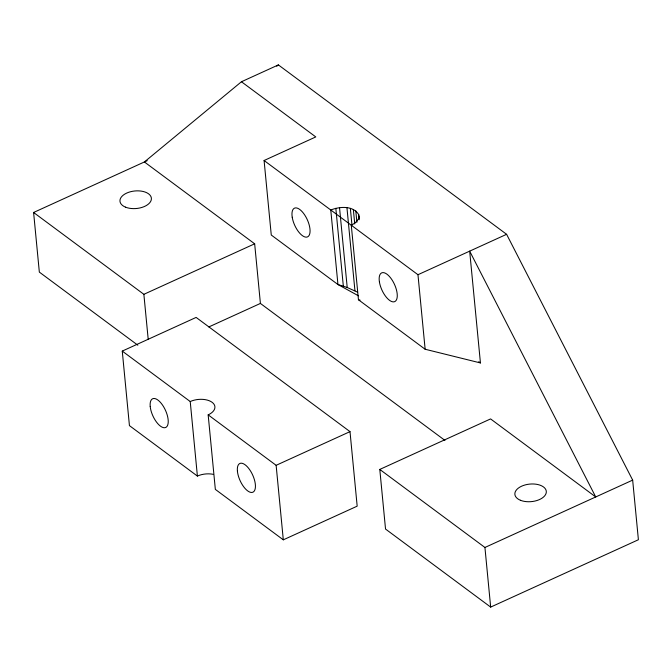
<?xml version="1.0" encoding="UTF-8"?>
<svg xmlns="http://www.w3.org/2000/svg" width="672" height="672" viewBox="0 0 672 672"><rect width="100%" height="100%" fill="white"/><g stroke="black" fill="none" stroke-linecap="round" stroke-linejoin="round"><path stroke-width="1.01" d="M358.462 295.814L337.949 284.525L330.767 209.992C339.637 206.531 352.934 205.33 358.688 214.553C360.192 219.593 355.16 223.205 351.28 225.221L358.453 299.754L425.141 349.247L480.438 362.939L469.669 251.143L595.728 496.961L490.585 418.916L379.789 469.426L385.535 529.057L490.669 607.093L638.4 539.742L632.663 480.119L506.604 234.31L278.376 64.907L241.441 81.749L144.396 161.96L254.663 243.81L260.408 303.433L444.931 440.395M276.755 66.242L278.376 64.907M137.827 345.198L39.337 272.101L33.6 212.478L147.235 160.667M357.58 292.169L347.214 287.498L337.949 284.525L271.27 235.032L264.088 160.507L315.79 136.928L241.441 81.749M33.6 212.478L143.867 294.319L254.663 243.81M122.262 351.095L196.123 317.419L350.003 431.634L357.176 506.159L283.307 539.834L215.342 489.392L208.169 414.859A15.784 8.803 -5.5 0 0 212.125 402.31A15.784 8.803 -5.5 0 0 190.226 401.537L122.262 351.095L129.436 425.62L197.4 476.07A15.784 8.803 -5.5 0 1 213.083 474.298M208.824 326.945L260.408 303.433M264.088 160.507L417.967 274.714L506.604 234.31M208.169 414.859L276.133 465.31L350.003 431.634M379.789 469.426L484.932 547.47L632.663 480.119M358.453 299.754L360.058 300.124M478.75 361.696L480.438 362.939M484.932 547.47L490.669 607.093M417.967 274.714L425.141 349.247M359.008 216.636L359.209 218.711M358.688 214.553L359.192 219.752M355.799 210.874L356.899 222.298M353.338 209.437L354.74 223.944M350.347 208.362L351.952 225.002M346.945 207.682L354.95 290.825M339.528 207.648L347.214 287.498M335.832 208.286L343.325 286.104M276.133 465.31L283.307 539.834M190.226 401.537L197.4 476.07M143.867 294.319L148.226 339.553M125.513 207.152A15.784 8.803 -5.5 0 0 151.158 200.281A15.784 8.803 -5.5 0 0 130.351 191.78A15.784 8.803 -5.5 0 0 125.513 207.152M520.422 500.27A15.784 8.803 -5.5 0 0 546.076 493.399A15.784 8.803 -5.5 0 0 525.26 484.898A15.784 8.803 -5.5 0 0 520.422 500.27M379.42 281.98A15.784 6.888 65.5 0 0 394.506 301.703A15.784 6.888 65.5 0 0 390.718 278.032A15.784 6.888 65.5 0 0 379.42 281.98M292.219 217.249A15.784 6.888 65.5 0 0 307.306 236.981A15.784 6.888 65.5 0 0 303.517 213.31A15.784 6.888 65.5 0 0 292.219 217.249M237.409 471.164A15.784 6.888 65.5 0 0 251.958 492.45A15.784 6.888 65.5 0 0 249.782 469.862A15.784 6.888 65.5 0 0 237.409 471.164M150.209 406.442A15.784 6.888 65.5 0 0 164.758 427.728A15.784 6.888 65.5 0 0 162.582 405.14A15.784 6.888 65.5 0 0 150.209 406.442"/></g></svg>
